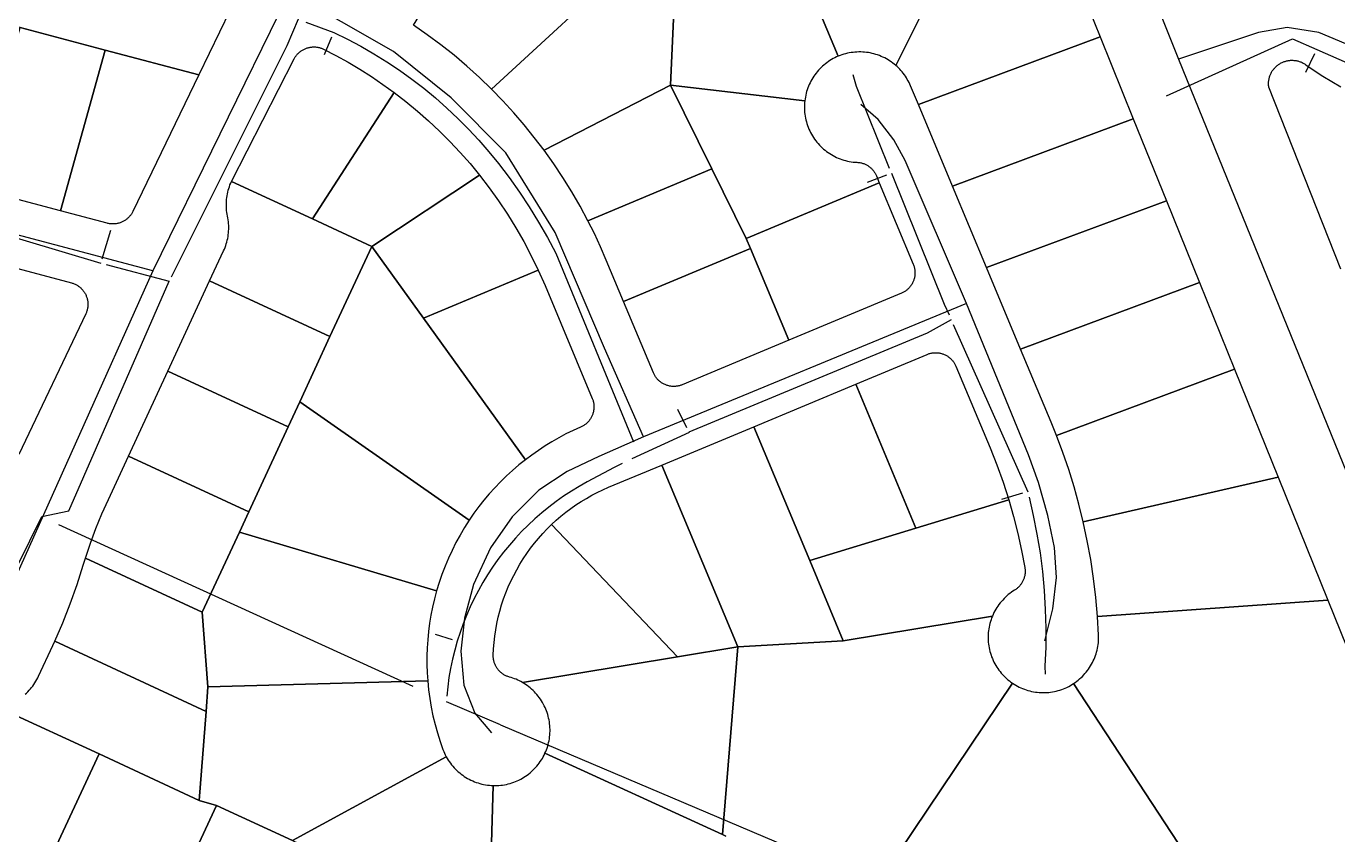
# Model space of a CAD drawing. Extents: x 1876309 to 1899261, y 443723 to 466661.
# Drawn here: x 1881417 to 1882595, y 453279 to 454006 of the extents above; entities that cross this region are included whole.
import ezdxf

# ---------------------------------------------------------------- set-up
doc = ezdxf.new("R2010")
doc.units = 0
doc.header["$MEASUREMENT"] = 0
for name, color, linetype in [('Parcels', 31, 'Continuous'), ('Roads', 7, 'Continuous'), ('Waterlines', 5, 'Continuous')]:
    doc.layers.add(name, color=color, linetype=linetype)

msp = doc.modelspace()

# ---------------------------------------------------------------- linework, layer by layer
at = {"layer": 'Parcels'}
for points in [[(1882305.7, 454185), (1882198.3, 453970.3), (1882197, 453971.4), (1882195.7, 453972.4), (1882194.3, 453973.4), (1882192.8, 453974.4), (1882191.4, 453975.3), (1882189.9, 453976.2), (1882188.4, 453977), (1882186.8, 453977.7), (1882185.2, 453978.4), (1882183.7, 453979.1), (1882182, 453979.7), (1882180.4, 453980.2), (1882178.7, 453980.7), (1882177.1, 453981.1), (1882175.4, 453981.5), (1882173.7, 453981.8), (1882172, 453982), (1882170.3, 453982.2), (1882168.6, 453982.3), (1882166.9, 453982.4), (1882165.1, 453982.4), (1882163.4, 453982.3), (1882161.7, 453982.2), (1882160, 453982), (1882158.3, 453981.8), (1882156.6, 453981.5), (1882154.9, 453981.2), (1882153.2, 453980.8), (1882151.6, 453980.3), (1882149.9, 453979.8), (1882148.3, 453979.2), (1882146.7, 453978.6), (1882098.2, 454094.6)], [(1882098.2, 454094.6), (1882146.7, 453978.6), (1882146.7, 453978.6), (1882145.2, 453977.9), (1882143.6, 453977.1), (1882142.1, 453976.4), (1882140.7, 453975.5), (1882139.2, 453974.6), (1882137.8, 453973.7), (1882136.4, 453972.7), (1882135.1, 453971.7), (1882133.8, 453970.6), (1882132.5, 453969.5), (1882131.2, 453968.3), (1882130, 453967.1), (1882128.9, 453965.9), (1882127.8, 453964.6), (1882126.7, 453963.3), (1882125.7, 453961.9), (1882124.7, 453960.5), (1882123.8, 453959.1), (1882122.9, 453957.7), (1882122.1, 453956.2), (1882121.3, 453954.7), (1882120.6, 453953.1), (1882119.9, 453951.6), (1882119.3, 453950), (1882118.7, 453948.4), (1882118.2, 453946.8), (1882117.8, 453945.2), (1882117.4, 453943.5), (1882117.1, 453941.8), (1882116.8, 453940.2), (1882116.5, 453938.5), (1881996, 453952.6), (1882000.4, 454052)], [(1882598.1, 453787.1), (1882533.5, 453950.7), (1882533.4, 453951.4), (1882533.3, 453952.2), (1882533.3, 453952.9), (1882533.3, 453953.6), (1882533.3, 453954.3), (1882533.3, 453955.1), (1882533.3, 453955.8), (1882533.4, 453956.5), (1882533.5, 453957.2), (1882533.7, 453957.9), (1882533.8, 453958.7), (1882534, 453959.4), (1882534.2, 453960.1), (1882534.4, 453960.8), (1882534.7, 453961.4), (1882534.9, 453962.1), (1882535.2, 453962.8), (1882535.5, 453963.4), (1882535.9, 453964.1), (1882536.2, 453964.7), (1882536.6, 453965.3), (1882537, 453965.9), (1882537.5, 453966.5), (1882537.9, 453967.1), (1882538.4, 453967.6), (1882538.9, 453968.2), (1882539.4, 453968.7), (1882539.9, 453969.2), (1882540.4, 453969.7), (1882541, 453970.2), (1882541.5, 453970.6), (1882542.1, 453971), (1882542.7, 453971.5), (1882543.3, 453971.8), (1882544, 453972.2), (1882544.6, 453972.6), (1882545.3, 453972.9), (1882545.9, 453973.2), (1882546.6, 453973.5), (1882547.3, 453973.7), (1882548, 453973.9), (1882548.7, 453974.1), (1882549.4, 453974.3), (1882550.1, 453974.5), (1882550.8, 453974.6), (1882551.5, 453974.7), (1882552.2, 453974.8), (1882553, 453974.9), (1882553.7, 453974.9), (1882554.4, 453974.9), (1882555.1, 453974.9), (1882555.9, 453974.8), (1882556.6, 453974.8), (1882557.3, 453974.7), (1882558, 453974.6), (1882558.7, 453974.4), (1882559.4, 453974.3), (1882560.1, 453974.1), (1882560.8, 453973.9), (1882561.5, 453973.6), (1882562.2, 453973.4), (1882562.9, 453973.1), (1882563.5, 453972.8), (1882564.2, 453972.4), (1882564.8, 453972.1), (1882565.4, 453971.7), (1882566, 453971.3), (1882566.6, 453970.9), (1882574.3, 453965.6), (1882582.1, 453960.5), (1882590.1, 453955.7), (1882598.2, 453951.1)], [(1881391.4, 453792.6), (1881457.8, 453774.9), (1881458.5, 453774.7), (1881459.1, 453774.5), (1881459.8, 453774.3), (1881460.4, 453774), (1881461.1, 453773.7), (1881461.7, 453773.4), (1881462.3, 453773.1), (1881462.9, 453772.8), (1881463.5, 453772.4), (1881464, 453772), (1881464.6, 453771.6), (1881465.2, 453771.2), (1881465.7, 453770.8), (1881466.2, 453770.3), (1881466.7, 453769.8), (1881467.2, 453769.3), (1881467.6, 453768.8), (1881468.1, 453768.3), (1881468.5, 453767.8), (1881468.9, 453767.2), (1881469.3, 453766.6), (1881469.7, 453766.1), (1881470, 453765.5), (1881470.4, 453764.9), (1881470.7, 453764.3), (1881471, 453763.6), (1881471.2, 453763), (1881471.5, 453762.4), (1881471.7, 453761.7), (1881471.9, 453761), (1881472.1, 453760.4), (1881472.2, 453759.7), (1881472.4, 453759), (1881472.5, 453758.4), (1881472.6, 453757.7), (1881472.6, 453757), (1881472.7, 453756.3), (1881472.7, 453755.6), (1881472.7, 453754.9), (1881472.6, 453754.2), (1881472.6, 453753.5), (1881472.5, 453752.9), (1881472.4, 453752.2), (1881472.3, 453751.5), (1881472.1, 453750.8), (1881471.9, 453750.2), (1881471.7, 453749.5), (1881471.5, 453748.9), (1881471.3, 453748.2), (1881471, 453747.6), (1881470.7, 453746.9), (1881410.5, 453620.7)], [(1882592.7, 453056.4), (1882358.1, 453414.7), (1882359.5, 453415.6), (1882360.9, 453416.7), (1882362.2, 453417.7), (1882363.5, 453418.8), (1882364.8, 453420), (1882366, 453421.1), (1882367.2, 453422.4), (1882368.3, 453423.6), (1882369.4, 453425), (1882370.5, 453426.3), (1882371.5, 453427.7), (1882372.5, 453429.1), (1882373.4, 453430.5), (1882374.2, 453432), (1882375, 453433.5), (1882375.8, 453435.1), (1882376.5, 453436.6), (1882377.1, 453438.2), (1882377.7, 453439.8), (1882378.3, 453441.4), (1882378.7, 453443), (1882379.2, 453444.7), (1882379.5, 453446.4), (1882379.8, 453448), (1882380.1, 453449.7), (1882380.3, 453451.4), (1882380.4, 453453.1), (1882380.5, 453454.8), (1882380.5, 453456.5), (1882380.5, 453458.3), (1882379.5, 453475), (1882379.5, 453475), (1882586.4, 453489.8), (1882671.7, 453278.4)], [(1882045.7, 453277.6), (1882042.6, 453278.9), (1882056.6, 453447.6), (1882056.6, 453447.6), (1882151.1, 453453.2), (1882285.1, 453475.3), (1882284.4, 453473.7), (1882283.9, 453472.1), (1882283.3, 453470.5), (1882282.9, 453468.8), (1882282.5, 453467.2), (1882282.1, 453465.5), (1882281.8, 453463.8), (1882281.6, 453462.2), (1882281.4, 453460.5), (1882281.3, 453458.8), (1882281.2, 453457.1), (1882281.2, 453455.3), (1882281.3, 453453.6), (1882281.4, 453451.9), (1882281.6, 453450.2), (1882281.8, 453448.6), (1882282.1, 453446.9), (1882282.5, 453445.2), (1882282.9, 453443.5), (1882283.3, 453441.9), (1882283.9, 453440.3), (1882284.4, 453438.7), (1882285.1, 453437.1), (1882285.8, 453435.5), (1882286.5, 453434), (1882287.3, 453432.5), (1882288.1, 453431), (1882289, 453429.5), (1882290, 453428.1), (1882290.9, 453426.7), (1882292, 453425.4), (1882293.1, 453424.1), (1882294.2, 453422.8), (1882295.4, 453421.5), (1882296.6, 453420.3), (1882297.8, 453419.2), (1882299.1, 453418.1), (1882300.4, 453417), (1882301.8, 453416), (1882303.2, 453415), (1882175.6, 453225.1)], [(1881416.4, 453405.1), (1881417.6, 453406.2), (1881418.8, 453407.4), (1881420, 453408.7), (1881421.1, 453409.9), (1881422.1, 453411.2), (1881423.2, 453412.5), (1881424.1, 453413.9), (1881425.1, 453415.3), (1881426, 453416.7), (1881426.8, 453418.2), (1881427.6, 453419.7), (1881428.3, 453421.2), (1881441.1, 453448.8), (1881442.9, 453452.7), (1881578.8, 453389.7), (1881572.7, 453309.7), (1881482.7, 453351.5), (1881396.8, 453391.2)], [(1882175.6, 453225.1), (1882303.2, 453415), (1882304.6, 453414.1), (1882306.1, 453413.2), (1882307.6, 453412.4), (1882309.1, 453411.6), (1882310.7, 453410.9), (1882312.3, 453410.2), (1882313.9, 453409.6), (1882315.5, 453409), (1882317.1, 453408.5), (1882318.8, 453408.1), (1882320.4, 453407.7), (1882322.1, 453407.4), (1882323.8, 453407.1), (1882325.5, 453406.9), (1882327.2, 453406.7), (1882328.9, 453406.6), (1882330.6, 453406.6), (1882332.3, 453406.6), (1882334, 453406.7), (1882335.7, 453406.8), (1882337.4, 453407), (1882339.1, 453407.3), (1882340.8, 453407.6), (1882342.5, 453407.9), (1882344.1, 453408.4), (1882345.8, 453408.9), (1882347.4, 453409.4), (1882349, 453410), (1882350.6, 453410.6), (1882352.1, 453411.3), (1882353.7, 453412.1), (1882355.2, 453412.9), (1882356.6, 453413.8), (1882358.1, 453414.7), (1882592.7, 453056.4)], [(1881396.8, 453391.2), (1881482.7, 453351.5), (1881482.7, 453351.5), (1881428.4, 453234.4)], [(1881656.3, 453273.5), (1881794.5, 453348.9), (1881794.5, 453348.9), (1881795.4, 453347.4), (1881796.3, 453345.9), (1881797.3, 453344.5), (1881798.3, 453343.1), (1881799.3, 453341.7), (1881800.4, 453340.4), (1881801.6, 453339.1), (1881802.7, 453337.9), (1881804, 453336.6), (1881805.2, 453335.5), (1881806.6, 453334.4), (1881807.9, 453333.3), (1881809.3, 453332.3), (1881810.7, 453331.3), (1881812.2, 453330.4), (1881813.7, 453329.5), (1881815.2, 453328.7), (1881816.7, 453327.9), (1881818.3, 453327.2), (1881819.9, 453326.5), (1881821.5, 453325.9), (1881823.1, 453325.4), (1881824.8, 453324.9), (1881826.5, 453324.4), (1881828.1, 453324), (1881829.8, 453323.7), (1881831.5, 453323.5), (1881833.3, 453323.3), (1881835, 453323.1), (1881836.7, 453323.1), (1881832.8, 453188.7)], [(1881832.8, 453188.7), (1881836.7, 453323.1), (1881838.4, 453323), (1881840.1, 453323.1), (1881841.8, 453323.2), (1881843.5, 453323.3), (1881845.2, 453323.5), (1881846.9, 453323.8), (1881848.6, 453324.1), (1881850.2, 453324.5), (1881851.9, 453325), (1881853.5, 453325.5), (1881855.1, 453326), (1881856.7, 453326.6), (1881858.3, 453327.3), (1881859.8, 453328), (1881861.4, 453328.8), (1881862.9, 453329.6), (1881864.3, 453330.5), (1881865.8, 453331.4), (1881867.2, 453332.4), (1881868.5, 453333.4), (1881869.9, 453334.5), (1881871.1, 453335.6), (1881872.4, 453336.8), (1881873.6, 453338), (1881874.8, 453339.2), (1881875.9, 453340.5), (1881877, 453341.8), (1881878, 453343.2), (1881879, 453344.5), (1881880, 453346), (1881880.9, 453347.4), (1881881.7, 453348.9), (1881882.5, 453350.4), (1881883.2, 453352), (1881883.2, 453352), (1882042.6, 453278.9), (1882045.7, 453277.6)]]:
    msp.add_lwpolyline(points, dxfattribs=at)
for points in [[(1882218.7, 453935.1), (1882211.6, 453951.9), (1882211, 453953.4), (1882210.3, 453954.9), (1882209.5, 453956.3), (1882208.7, 453957.7), (1882207.9, 453959.1), (1882207, 453960.5), (1882206.1, 453961.9), (1882205.1, 453963.2), (1882204.1, 453964.4), (1882203, 453965.7), (1882201.9, 453966.9), (1882200.7, 453968.1), (1882199.6, 453969.2), (1882198.3, 453970.3), (1882305.7, 454185), (1882382, 453995.9), (1882218.7, 453935.1)], [(1881835.2, 453948.9), (1881824.3, 453959.4), (1881813.1, 453969.6), (1881801.5, 453979.4), (1881789.7, 453988.9), (1881777.5, 453997.9), (1881765.1, 454006.6), (1881839.2, 454126.7), (1881956.3, 454072.4), (1881964.8, 454068.5), (1881835.2, 453948.9)], [(1881411.9, 454004.4), (1881372.2, 454014.9), (1881397.3, 454109.1), (1881538.4, 454071.6), (1881609.5, 454038.7), (1881572.3, 453961.7), (1881488.1, 453984.1), (1881411.9, 454004.4)], [(1881835.2, 453948.9), (1881964.8, 454068.5), (1882000.4, 454052), (1881996, 453952.6), (1881882.4, 453894), (1881873.6, 453905.5), (1881864.5, 453916.8), (1881855.1, 453927.8), (1881845.3, 453938.5), (1881835.2, 453948.9)], [(1881411.9, 454004.4), (1881488.1, 453984.1), (1881448, 453839.6), (1881372.4, 453859.7), (1881411.9, 454004.4)], [(1882249.3, 453861.8), (1882218.7, 453935.1), (1882382, 453995.9), (1882411.7, 453922.3), (1882249.3, 453861.8)], [(1881448, 453839.6), (1881488.1, 453984.1), (1881572.3, 453961.7), (1881513, 453839.1), (1881512.7, 453838.4), (1881512.4, 453837.8), (1881512, 453837.2), (1881511.7, 453836.7), (1881511.3, 453836.1), (1881510.9, 453835.5), (1881510.4, 453835), (1881510, 453834.5), (1881509.5, 453834), (1881509, 453833.5), (1881508.5, 453833), (1881508, 453832.6), (1881507.5, 453832.1), (1881506.9, 453831.7), (1881506.4, 453831.3), (1881505.8, 453830.9), (1881505.2, 453830.6), (1881504.6, 453830.2), (1881504, 453829.9), (1881503.4, 453829.6), (1881502.7, 453829.3), (1881502.1, 453829.1), (1881501.5, 453828.8), (1881500.8, 453828.6), (1881500.1, 453828.4), (1881499.5, 453828.3), (1881498.8, 453828.1), (1881498.1, 453828), (1881497.4, 453827.9), (1881496.7, 453827.8), (1881496, 453827.8), (1881495.4, 453827.8), (1881494.7, 453827.8), (1881494, 453827.8), (1881493.3, 453827.8), (1881492.6, 453827.9), (1881491.9, 453828), (1881491.2, 453828.1), (1881490.6, 453828.3), (1881489.9, 453828.4), (1881448, 453839.6)], [(1881601.6, 453866), (1881657.9, 453976.1), (1881658.2, 453976.7), (1881658.6, 453977.3), (1881658.9, 453977.9), (1881659.3, 453978.5), (1881659.7, 453979), (1881660.1, 453979.6), (1881660.6, 453980.1), (1881661, 453980.6), (1881661.5, 453981.1), (1881662, 453981.6), (1881662.5, 453982), (1881663.1, 453982.5), (1881663.6, 453982.9), (1881664.2, 453983.3), (1881664.7, 453983.7), (1881665.3, 453984.1), (1881665.9, 453984.4), (1881666.5, 453984.7), (1881667.1, 453985), (1881667.8, 453985.3), (1881668.4, 453985.6), (1881669, 453985.8), (1881669.7, 453986), (1881670.4, 453986.2), (1881671, 453986.4), (1881671.7, 453986.5), (1881672.4, 453986.7), (1881673.1, 453986.8), (1881673.7, 453986.8), (1881674.4, 453986.9), (1881675.1, 453986.9), (1881675.8, 453986.9), (1881676.5, 453986.9), (1881677.2, 453986.9), (1881677.9, 453986.8), (1881678.5, 453986.7), (1881679.2, 453986.6), (1881679.9, 453986.5), (1881680.6, 453986.3), (1881681.2, 453986.1), (1881681.9, 453985.9), (1881682.5, 453985.7), (1881683.2, 453985.4), (1881683.8, 453985.1), (1881684.4, 453984.8), (1881695.4, 453979.2), (1881706.3, 453973.1), (1881716.9, 453966.8), (1881727.4, 453960.2), (1881737.6, 453953.2), (1881747.7, 453946), (1881674.4, 453832.3), (1881601.6, 453866)], [(1881727.7, 453807.6), (1881674.4, 453832.3), (1881747.7, 453946), (1881758.3, 453937.8), (1881768.6, 453929.3), (1881778.7, 453920.5), (1881788.5, 453911.3), (1881797.9, 453901.8), (1881807.1, 453892.1), (1881815.9, 453882), (1881824.4, 453871.7), (1881727.7, 453807.6)], [(1881882.4, 453894), (1881996, 453952.6), (1882033.1, 453877.3), (1881921.7, 453830.7), (1881914.7, 453843.9), (1881907.2, 453856.8), (1881899.3, 453869.4), (1881891.1, 453881.8), (1881882.4, 453894)], [(1882183.5, 453864.8), (1882063.9, 453814.8), (1882033.1, 453877.3), (1881996, 453952.6), (1882116.5, 453938.5), (1882116.4, 453936.8), (1882116.3, 453935), (1882116.2, 453933.3), (1882116.2, 453931.6), (1882116.3, 453929.8), (1882116.4, 453928.1), (1882116.6, 453926.4), (1882116.9, 453924.7), (1882117.2, 453923), (1882117.5, 453921.3), (1882118, 453919.6), (1882118.5, 453918), (1882119, 453916.3), (1882119.6, 453914.7), (1882120.3, 453913.1), (1882121, 453911.5), (1882121.8, 453910), (1882122.6, 453908.4), (1882123.4, 453906.9), (1882124.4, 453905.5), (1882125.4, 453904), (1882126.4, 453902.6), (1882127.5, 453901.3), (1882128.6, 453900), (1882129.7, 453898.7), (1882130.9, 453897.5), (1882132.2, 453896.3), (1882133.5, 453895.1), (1882134.8, 453894), (1882136.2, 453892.9), (1882137.6, 453891.9), (1882139, 453891), (1882140.5, 453890.1), (1882142, 453889.2), (1882143.6, 453888.4), (1882145.1, 453887.6), (1882146.7, 453887), (1882148.3, 453886.3), (1882149.9, 453885.7), (1882151.6, 453885.2), (1882153.3, 453884.7), (1882154.9, 453884.3), (1882156.6, 453884), (1882158.3, 453883.7), (1882160.1, 453883.4), (1882161.8, 453883.3), (1882163.5, 453883.2), (1882164.2, 453883.1), (1882164.9, 453883.1), (1882165.5, 453883), (1882166.2, 453882.9), (1882166.9, 453882.7), (1882167.5, 453882.6), (1882168.2, 453882.4), (1882168.8, 453882.2), (1882169.5, 453882), (1882170.1, 453881.7), (1882170.7, 453881.4), (1882171.3, 453881.1), (1882171.9, 453880.8), (1882172.5, 453880.5), (1882173.1, 453880.2), (1882173.7, 453879.8), (1882174.2, 453879.4), (1882174.8, 453879), (1882175.3, 453878.6), (1882175.8, 453878.1), (1882176.3, 453877.7), (1882176.8, 453877.2), (1882177.3, 453876.7), (1882177.7, 453876.2), (1882178.1, 453875.7), (1882178.6, 453875.1), (1882179, 453874.6), (1882179.3, 453874), (1882179.7, 453873.4), (1882180, 453872.8), (1882180.3, 453872.2), (1882180.6, 453871.6), (1882180.9, 453871), (1882183.5, 453864.8)], [(1882279.9, 453788.6), (1882249.3, 453861.8), (1882411.7, 453922.3), (1882441.5, 453848.7), (1882279.9, 453788.6)], [(1881774, 453743.1), (1881727.7, 453807.6), (1881824.4, 453871.7), (1881833.2, 453860.3), (1881841.6, 453848.6), (1881849.6, 453836.7), (1881857.1, 453824.4), (1881864.2, 453811.9), (1881870.9, 453799.2), (1881877.2, 453786.3), (1881774, 453743.1)], [(1882063.9, 453814.8), (1882067.7, 453805.7), (1881953.8, 453758.1), (1881938.2, 453795.3), (1881933.1, 453807.3), (1881927.6, 453819.1), (1881921.7, 453830.7), (1882033.1, 453877.3), (1882063.9, 453814.8)], [(1881582, 453776.7), (1881594.5, 453803.6), (1881595.2, 453805.2), (1881595.8, 453806.7), (1881596.4, 453808.3), (1881596.9, 453809.9), (1881597.4, 453811.5), (1881597.8, 453813.1), (1881598.2, 453814.8), (1881598.5, 453816.4), (1881598.7, 453818.1), (1881598.9, 453819.8), (1881599, 453821.4), (1881599.1, 453823.1), (1881599.1, 453824.8), (1881599.1, 453826.5), (1881599, 453828.2), (1881598.8, 453829.8), (1881598.6, 453831.5), (1881598.4, 453833.2), (1881598, 453834.8), (1881597.7, 453836.5), (1881597.5, 453838.1), (1881597.2, 453839.8), (1881597.1, 453841.5), (1881597, 453843.1), (1881597, 453844.8), (1881597, 453846.5), (1881597.1, 453848.2), (1881597.2, 453849.9), (1881597.4, 453851.5), (1881597.6, 453853.2), (1881597.9, 453854.8), (1881598.3, 453856.5), (1881598.7, 453858.1), (1881599.2, 453859.7), (1881599.7, 453861.3), (1881600.2, 453862.9), (1881600.9, 453864.5), (1881601.6, 453866), (1881674.4, 453832.3), (1881727.7, 453807.6), (1881690.1, 453726.6), (1881582, 453776.7)], [(1882183.5, 453864.8), (1882214.1, 453791.5), (1882214.4, 453790.9), (1882214.6, 453790.2), (1882214.8, 453789.6), (1882215, 453788.9), (1882215.2, 453788.2), (1882215.3, 453787.5), (1882215.4, 453786.9), (1882215.5, 453786.2), (1882215.6, 453785.5), (1882215.6, 453784.8), (1882215.6, 453784.1), (1882215.6, 453783.4), (1882215.6, 453782.7), (1882215.6, 453782), (1882215.5, 453781.3), (1882215.4, 453780.7), (1882215.3, 453780), (1882215.1, 453779.3), (1882214.9, 453778.6), (1882214.7, 453778), (1882214.5, 453777.3), (1882214.3, 453776.6), (1882214, 453776), (1882213.7, 453775.4), (1882213.4, 453774.8), (1882213.1, 453774.1), (1882212.7, 453773.5), (1882212.4, 453773), (1882212, 453772.4), (1882211.6, 453771.8), (1882211.1, 453771.3), (1882210.7, 453770.8), (1882210.2, 453770.2), (1882209.7, 453769.8), (1882209.2, 453769.3), (1882208.7, 453768.8), (1882208.2, 453768.4), (1882207.6, 453767.9), (1882207.1, 453767.5), (1882206.5, 453767.2), (1882205.9, 453766.8), (1882205.3, 453766.4), (1882204.7, 453766.1), (1882204.1, 453765.8), (1882203.4, 453765.5), (1882102.2, 453723.2), (1882067.7, 453805.7), (1882063.9, 453814.8), (1882183.5, 453864.8)], [(1882310.5, 453715.3), (1882279.9, 453788.6), (1882441.5, 453848.7), (1882471.2, 453775.1), (1882310.5, 453715.3)], [(1881815.2, 453561.5), (1881663, 453668), (1881690.1, 453726.6), (1881727.7, 453807.6), (1881774, 453743.1), (1881865.6, 453615.8), (1881859.8, 453611.2), (1881854.1, 453606.3), (1881848.6, 453601.3), (1881843.3, 453596.1), (1881838.2, 453590.7), (1881833.2, 453585.2), (1881828.4, 453579.5), (1881823.8, 453573.7), (1881819.4, 453567.7), (1881815.2, 453561.5)], [(1882102.2, 453723.2), (1882006.6, 453683.3), (1882005.9, 453683), (1882005.3, 453682.8), (1882004.6, 453682.6), (1882004, 453682.4), (1882003.3, 453682.2), (1882002.6, 453682.1), (1882001.9, 453682), (1882001.2, 453681.9), (1882000.6, 453681.8), (1881999.9, 453681.8), (1881999.2, 453681.8), (1881998.5, 453681.8), (1881997.8, 453681.8), (1881997.1, 453681.8), (1881996.4, 453681.9), (1881995.7, 453682), (1881995, 453682.1), (1881994.4, 453682.3), (1881993.7, 453682.5), (1881993, 453682.7), (1881992.4, 453682.9), (1881991.7, 453683.1), (1881991.1, 453683.4), (1881990.4, 453683.7), (1881989.8, 453684), (1881989.2, 453684.3), (1881988.6, 453684.6), (1881988, 453685), (1881987.5, 453685.4), (1881986.9, 453685.8), (1881986.4, 453686.2), (1881985.8, 453686.7), (1881985.3, 453687.2), (1881984.8, 453687.6), (1881984.3, 453688.1), (1881983.9, 453688.7), (1881983.4, 453689.2), (1881983, 453689.7), (1881982.6, 453690.3), (1881982.2, 453690.9), (1881981.9, 453691.5), (1881981.5, 453692.1), (1881981.2, 453692.7), (1881980.9, 453693.3), (1881980.6, 453694), (1881953.8, 453758.1), (1882067.7, 453805.7), (1882102.2, 453723.2)], [(1881865.6, 453615.8), (1881774, 453743.1), (1881877.2, 453786.3), (1881883.3, 453772.4), (1881925.7, 453671), (1881925.9, 453670.3), (1881926.1, 453669.7), (1881926.4, 453669), (1881926.5, 453668.4), (1881926.7, 453667.7), (1881926.8, 453667), (1881927, 453666.3), (1881927.1, 453665.7), (1881927.1, 453665), (1881927.2, 453664.3), (1881927.2, 453663.6), (1881927.2, 453662.9), (1881927.2, 453662.2), (1881927.1, 453661.5), (1881927, 453660.9), (1881926.9, 453660.2), (1881926.8, 453659.5), (1881926.7, 453658.8), (1881926.5, 453658.2), (1881926.3, 453657.5), (1881926.1, 453656.8), (1881925.9, 453656.2), (1881925.6, 453655.6), (1881925.3, 453654.9), (1881925, 453654.3), (1881924.7, 453653.7), (1881924.4, 453653.1), (1881924, 453652.5), (1881923.6, 453651.9), (1881923.2, 453651.4), (1881922.8, 453650.8), (1881922.4, 453650.3), (1881921.9, 453649.8), (1881921.4, 453649.3), (1881920.9, 453648.8), (1881920.4, 453648.4), (1881919.9, 453647.9), (1881919.3, 453647.5), (1881918.8, 453647.1), (1881918.2, 453646.7), (1881917.6, 453646.3), (1881917, 453646), (1881916.4, 453645.7), (1881915.8, 453645.4), (1881915.2, 453645.1), (1881908.6, 453642.1), (1881902.1, 453639), (1881895.7, 453635.6), (1881889.5, 453632), (1881883.3, 453628.3), (1881877.3, 453624.3), (1881871.4, 453620.1), (1881865.6, 453615.8)], [(1881690.1, 453726.6), (1881663, 453668), (1881652.6, 453645.5), (1881544.5, 453695.6), (1881582, 453776.7), (1881690.1, 453726.6)], [(1882310.5, 453715.3), (1882471.2, 453775.1), (1882502.6, 453697.3), (1882342.7, 453637.8), (1882338, 453649.6), (1882310.5, 453715.3)], [(1882216.4, 453554.5), (1882162.4, 453683.8), (1882226.4, 453710.6), (1882227, 453710.8), (1882227.7, 453711.1), (1882228.4, 453711.3), (1882229, 453711.5), (1882229.7, 453711.6), (1882230.4, 453711.8), (1882231.1, 453711.9), (1882231.8, 453712), (1882232.4, 453712.1), (1882233.1, 453712.1), (1882233.8, 453712.1), (1882234.5, 453712.1), (1882235.2, 453712.1), (1882235.9, 453712), (1882236.6, 453712), (1882237.3, 453711.9), (1882238, 453711.7), (1882238.6, 453711.6), (1882239.3, 453711.4), (1882240, 453711.2), (1882240.6, 453711), (1882241.3, 453710.8), (1882241.9, 453710.5), (1882242.6, 453710.2), (1882243.2, 453709.9), (1882243.8, 453709.6), (1882244.4, 453709.2), (1882245, 453708.9), (1882245.5, 453708.5), (1882246.1, 453708.1), (1882246.6, 453707.6), (1882247.2, 453707.2), (1882247.7, 453706.7), (1882248.2, 453706.2), (1882248.7, 453705.7), (1882249.1, 453705.2), (1882249.6, 453704.7), (1882250, 453704.1), (1882250.4, 453703.6), (1882250.8, 453703), (1882251.1, 453702.4), (1882251.5, 453701.8), (1882251.8, 453701.2), (1882252.1, 453700.6), (1882252.4, 453699.9), (1882283, 453626.6), (1882289.1, 453611.3), (1882294.8, 453595.7), (1882299.8, 453579.9), (1882216.4, 453554.5)], [(1881652.6, 453645.5), (1881617.1, 453569), (1881509, 453619), (1881544.5, 453695.6), (1881652.6, 453645.5)], [(1882366.8, 453560), (1882362.9, 453575.8), (1882358.5, 453591.5), (1882353.7, 453607.1), (1882348.5, 453622.5), (1882342.7, 453637.8), (1882502.6, 453697.3), (1882541.8, 453600.2), (1882366.8, 453560)], [(1882070.8, 453645.5), (1882162.4, 453683.8), (1882216.4, 453554.5), (1882121, 453525.4), (1882070.8, 453645.5)], [(1881815.2, 453561.5), (1881811, 453554.9), (1881807, 453548.2), (1881803.2, 453541.4), (1881799.7, 453534.4), (1881796.5, 453527.3), (1881793.5, 453520.1), (1881790.7, 453512.8), (1881788.2, 453505.5), (1881785.9, 453498), (1881608.8, 453550.9), (1881617.1, 453569), (1881652.6, 453645.5), (1881663, 453668), (1881815.2, 453561.5)], [(1882121, 453525.4), (1882151.1, 453453.2), (1882056.6, 453447.6), (1881988.3, 453611.1), (1882070.8, 453645.5), (1882121, 453525.4)], [(1881509, 453619), (1881617.1, 453569), (1881608.8, 453550.9), (1881575.4, 453478.9), (1881470.5, 453527.5), (1881475, 453540.9), (1881479.9, 453554.1), (1881485.2, 453567.2), (1881491, 453580.1), (1881509, 453619)], [(1881889.2, 453557.7), (1881893.3, 453561.5), (1881897.6, 453565.1), (1881901.9, 453568.6), (1881906.4, 453572), (1881911, 453575.2), (1881915.6, 453578.2), (1881920.4, 453581.1), (1881925.3, 453583.9), (1881930.2, 453586.4), (1881935.3, 453588.8), (1881940.4, 453591.1), (1881988.3, 453611.1), (1882056.6, 453447.6), (1882002.3, 453438.7), (1881889.2, 453557.7)], [(1882366.8, 453560), (1882541.8, 453600.2), (1882586.4, 453489.8), (1882379.5, 453475), (1882378, 453492.1), (1882376, 453509.2), (1882373.5, 453526.2), (1882370.4, 453543.1), (1882366.8, 453560)], [(1882216.4, 453554.5), (1882299.8, 453579.9), (1882304.2, 453564.8), (1882308, 453549.6), (1882311.4, 453534.3), (1882314.3, 453518.9), (1882314.4, 453518.2), (1882314.5, 453517.6), (1882314.5, 453516.9), (1882314.6, 453516.2), (1882314.6, 453515.5), (1882314.6, 453514.8), (1882314.5, 453514.2), (1882314.5, 453513.5), (1882314.4, 453512.8), (1882314.3, 453512.2), (1882314.2, 453511.5), (1882314, 453510.8), (1882313.8, 453510.2), (1882313.6, 453509.5), (1882313.4, 453508.9), (1882313.2, 453508.3), (1882312.9, 453507.6), (1882312.6, 453507), (1882312.3, 453506.4), (1882312, 453505.8), (1882311.7, 453505.2), (1882311.3, 453504.7), (1882310.9, 453504.1), (1882310.5, 453503.6), (1882310.1, 453503), (1882309.7, 453502.5), (1882309.2, 453502), (1882308.8, 453501.5), (1882308.3, 453501), (1882307.8, 453500.6), (1882307.3, 453500.2), (1882306.7, 453499.7), (1882306.2, 453499.3), (1882305.6, 453499), (1882305, 453498.6), (1882303.6, 453497.7), (1882302.2, 453496.7), (1882300.8, 453495.7), (1882299.4, 453494.6), (1882298.1, 453493.5), (1882296.8, 453492.3), (1882295.6, 453491.1), (1882294.4, 453489.8), (1882293.2, 453488.5), (1882292.1, 453487.2), (1882291, 453485.8), (1882290, 453484.4), (1882289.1, 453483), (1882288.2, 453481.5), (1882287.3, 453480), (1882286.5, 453478.5), (1882285.8, 453476.9), (1882285.1, 453475.3), (1882151.1, 453453.2), (1882121, 453525.4), (1882216.4, 453554.5)], [(1882002.3, 453438.7), (1881862.9, 453415.7), (1881861.6, 453416.4), (1881860.2, 453417.1), (1881858.7, 453417.8), (1881857.3, 453418.5), (1881855.8, 453419), (1881854.3, 453419.6), (1881852.8, 453420.1), (1881851.3, 453420.5), (1881850.7, 453420.7), (1881850, 453420.9), (1881849.4, 453421.2), (1881848.8, 453421.4), (1881848.2, 453421.7), (1881847.6, 453422), (1881847, 453422.3), (1881846.4, 453422.6), (1881845.8, 453423), (1881845.2, 453423.4), (1881844.7, 453423.8), (1881844.2, 453424.2), (1881843.6, 453424.6), (1881843.1, 453425.1), (1881842.6, 453425.6), (1881842.2, 453426), (1881841.7, 453426.5), (1881841.3, 453427.1), (1881840.9, 453427.6), (1881840.4, 453428.1), (1881840.1, 453428.7), (1881839.7, 453429.3), (1881839.4, 453429.8), (1881839, 453430.4), (1881838.7, 453431), (1881838.4, 453431.7), (1881838.2, 453432.3), (1881837.9, 453432.9), (1881837.7, 453433.6), (1881837.5, 453434.2), (1881837.4, 453434.9), (1881837.2, 453435.5), (1881837.1, 453436.2), (1881837, 453436.9), (1881836.9, 453437.5), (1881836.8, 453438.2), (1881836.8, 453438.9), (1881836.8, 453439.6), (1881836.8, 453440.2), (1881837, 453446), (1881837.5, 453451.7), (1881838.1, 453457.4), (1881839, 453463.1), (1881840, 453468.7), (1881841.3, 453474.3), (1881842.7, 453479.9), (1881844.3, 453485.4), (1881846.1, 453490.8), (1881848.1, 453496.2), (1881850.2, 453501.5), (1881852.6, 453506.8), (1881855.1, 453511.9), (1881857.8, 453517), (1881860.6, 453522), (1881863.6, 453526.8), (1881866.8, 453531.6), (1881870.2, 453536.3), (1881873.7, 453540.8), (1881877.4, 453545.2), (1881881.2, 453549.5), (1881885.1, 453553.7), (1881889.2, 453557.7), (1882002.3, 453438.7)], [(1881777.9, 453417), (1881580.4, 453411.9), (1881575.4, 453478.9), (1881608.8, 453550.9), (1881785.9, 453498), (1881784, 453490.8), (1881782.3, 453483.5), (1881780.8, 453476.3), (1881779.6, 453468.9), (1881778.6, 453461.5), (1881777.9, 453454.1), (1881777.4, 453446.7), (1881777.2, 453439.3), (1881777.2, 453431.8), (1881777.4, 453424.4), (1881777.9, 453417)], [(1881580.4, 453411.9), (1881578.8, 453389.7), (1881442.9, 453452.7), (1881450.1, 453469.4), (1881456.8, 453486.4), (1881463, 453503.6), (1881468.5, 453521), (1881470.5, 453527.5), (1881575.4, 453478.9), (1881580.4, 453411.9)], [(1881862.9, 453415.7), (1882002.3, 453438.7), (1882056.6, 453447.6), (1882042.6, 453278.9), (1881883.2, 453352), (1881883.9, 453353.5), (1881884.6, 453355.1), (1881885.1, 453356.7), (1881885.7, 453358.3), (1881886.1, 453360), (1881886.5, 453361.6), (1881886.9, 453363.3), (1881887.2, 453365), (1881887.4, 453366.7), (1881887.6, 453368.4), (1881887.7, 453370.1), (1881887.8, 453371.8), (1881887.8, 453373.5), (1881887.7, 453375.2), (1881887.6, 453376.9), (1881887.4, 453378.6), (1881887.2, 453380.3), (1881886.9, 453382), (1881886.5, 453383.6), (1881886.1, 453385.3), (1881885.7, 453386.9), (1881885.2, 453388.6), (1881884.6, 453390.2), (1881884, 453391.7), (1881883.3, 453393.3), (1881882.5, 453394.8), (1881881.7, 453396.4), (1881880.9, 453397.8), (1881880, 453399.3), (1881879.1, 453400.7), (1881878.1, 453402.1), (1881877.1, 453403.5), (1881876, 453404.8), (1881874.8, 453406.1), (1881873.7, 453407.3), (1881872.5, 453408.5), (1881871.2, 453409.7), (1881869.9, 453410.8), (1881868.6, 453411.9), (1881867.2, 453412.9), (1881865.8, 453413.9), (1881864.4, 453414.8), (1881862.9, 453415.7)], [(1881777.9, 453417), (1881778.7, 453409.1), (1881779.7, 453401.2), (1881781, 453393.4), (1881782.6, 453385.6), (1881784.5, 453377.9), (1881786.6, 453370.3), (1881789, 453362.7), (1881791.6, 453355.3), (1881792.3, 453353.6), (1881793, 453352), (1881793.7, 453350.5), (1881794.5, 453348.9), (1881656.3, 453273.5), (1881588, 453305.2), (1881572.7, 453309.7), (1881578.8, 453389.7), (1881580.4, 453411.9), (1881777.9, 453417)], [(1881572.7, 453309.7), (1881588, 453305.2), (1881533.3, 453187.2), (1881428.4, 453234.4), (1881482.7, 453351.5), (1881572.7, 453309.7)], [(1881656.3, 453273.5), (1881674.1, 453265.2), (1881619.5, 453147.3), (1881533.3, 453187.2), (1881588, 453305.2), (1881656.3, 453273.5)]]:
    msp.add_lwpolyline(points, close=True, dxfattribs=at)
at = {"layer": 'Roads'}
for p, q in [((1882206.6, 454592.1), (1882452.2, 453976)), ((1881653.7, 454036.4), (1881530.9, 453785.8)), ((1882452.2, 453976), (1882685.1, 453402.9)), ((1881530.9, 453785.8), (1881296.3, 453261.8)), ((1882262, 453756.4), (1881971.8, 453636.6))]:
    msp.add_line(p, q, dxfattribs=at)
for points in [[(1881971.8, 453636.6), (1881936.7, 453716), (1881892.4, 453820.1), (1881848.2, 453891.7), (1881798.8, 453941.1), (1881747.2, 453982.9), (1881653.7, 454036.4)], [(1883352.3, 453348.1), (1883379.9, 453402.7), (1883401.3, 453448.5), (1883411.5, 453482.8), (1883415, 453514.3), (1883414.1, 453546.3), (1883407.9, 453573.9), (1883398.6, 453601.5), (1883379.9, 453632.1), (1883358.6, 453660.6), (1883331.4, 453684.2), (1883299.4, 453704.6), (1883119.3, 453777.1), (1882964.4, 453821.8), (1882884.7, 453851), (1882746, 453929.4), (1882578.3, 453999.8), (1882549.8, 454004.4), (1882524.3, 453999.9), (1882452.2, 453976)], [(1881530.9, 453785.8), (1881222.4, 453867.3), (1880951.6, 453937.6)], [(1882262, 453756.4), (1882206.8, 453884.7), (1882196.5, 453903.4), (1882182.5, 453921.8), (1882167.1, 453935.2)], [(1882332.3, 453453.1), (1882339.5, 453482), (1882342.6, 453510.1), (1882341, 453537), (1882335, 453565.7), (1882326.5, 453595.4), (1882317.7, 453620.4), (1882262, 453756.4)], [(1881971.8, 453636.6), (1881931.6, 453618.9), (1881903.3, 453605.3), (1881877.7, 453588.5), (1881853.8, 453564.5), (1881834.2, 453536.8), (1881819, 453503.6), (1881810.8, 453473.6), (1881807.6, 453443.7), (1881810.3, 453413.3), (1881820.1, 453388.2), (1881835.3, 453370.3)]]:
    msp.add_lwpolyline(points, dxfattribs=at)
at = {"layer": 'Waterlines', "color": 5}
for points in [[(1881547.6, 453780.3), (1881651.5, 453988.1), (1881661.8, 454012.2)], [(1881668.3, 454009.3), (1881693.5, 454000)], [(1881691.6, 453995.6), (1881684.9, 453979.7)], [(1881693.5, 454000), (1881705.8, 453994), (1881717.8, 453987.6), (1881729.6, 453980.7), (1881741.1, 453973.5), (1881752.5, 453965.9), (1881763.5, 453958), (1881774.3, 453949.7), (1881784.8, 453941), (1881795.1, 453932), (1881805, 453922.6), (1881814.6, 453913), (1881823.9, 453903), (1881832.8, 453892.7), (1881841.4, 453882.1), (1881851, 453869.4), (1881860.3, 453856.4), (1881869.1, 453843.1), (1881877.5, 453829.5), (1881885.4, 453815.7), (1881892.9, 453801.6), (1881962.8, 453631.9)], [(1882441.5, 453943), (1882554.7, 453994.3), (1882576.6, 453984.6)], [(1882574.6, 453980.7), (1882566.4, 453963.9)], [(1882576.6, 453984.6), (1882962.5, 453815.1)], [(1882163, 453951.4), (1882160.1, 453961.8)], [(1882192.7, 453877.7), (1882163, 453951.4)], [(1881002.5, 453936.5), (1881484.3, 453792.6)], [(1882190, 453871.6), (1882172.7, 453865)], [(1882194.5, 453873.3), (1882241.9, 453755.7), (1882246.3, 453746)], [(1881485.4, 453796.4), (1881493.3, 453822.1)], [(1881489, 453791.4), (1881545.6, 453776.4)], [(1881431.2, 453564.7), (1881455.5, 453569.9), (1881545.6, 453776.4)], [(1882248.1, 453741.7), (1882226.4, 453729.6), (1882012.5, 453640.6)], [(1882250, 453737.5), (1882316.9, 453587.1)], [(1882010.7, 453644.5), (1882002.6, 453661.1)], [(1882012.6, 453640.4), (1881961.2, 453616.7)], [(1881952.5, 453612.5), (1881945.5, 453609), (1881921.1, 453595.9), (1881913.9, 453591.8), (1881906.9, 453587.6), (1881900, 453583.1), (1881893.2, 453578.3), (1881886.7, 453573.3), (1881880.3, 453568.1), (1881874.1, 453562.7), (1881868, 453557.1), (1881862.2, 453551.3), (1881856.6, 453545.3), (1881851.2, 453539.1), (1881846, 453532.7), (1881841, 453526.1), (1881836.2, 453519.4), (1881831.7, 453512.5), (1881827.4, 453505.5), (1881823.4, 453498.3), (1881819.6, 453491), (1881816, 453483.6), (1881812.7, 453476), (1881809.7, 453468.4), (1881806.9, 453460.6), (1881804.4, 453452.8)], [(1882312.1, 453585.7), (1882293.2, 453580)], [(1882318.1, 453582.3), (1882321.9, 453565.7), (1882325.2, 453549), (1882327.9, 453532.2), (1882330, 453515.4), (1882331.6, 453498.4), (1882332.6, 453481.4), (1882333.1, 453464.4), (1882333, 453447.4), (1882332.3, 453430.4)], [(1881300.2, 453296.3), (1881345, 453390.6), (1881431.2, 453564.7)], [(1881446.3, 453557.8), (1881764.6, 453412.4)], [(1881800.2, 453454.1), (1881785, 453458.8)], [(1881804.4, 453452.8), (1881802.1, 453444.7), (1881800.1, 453436.5), (1881798.4, 453428.3), (1881797, 453420), (1881795.9, 453411.7), (1881795, 453403.3)], [(1882332.3, 453430.4), (1882332.5, 453423.2)], [(1881843.3, 453377.7), (1881794.7, 453398.4)], [(1881843.3, 453377.7), (1882233.3, 453211.8)]]:
    msp.add_lwpolyline(points, dxfattribs=at)

doc.saveas('drawing.dxf')
